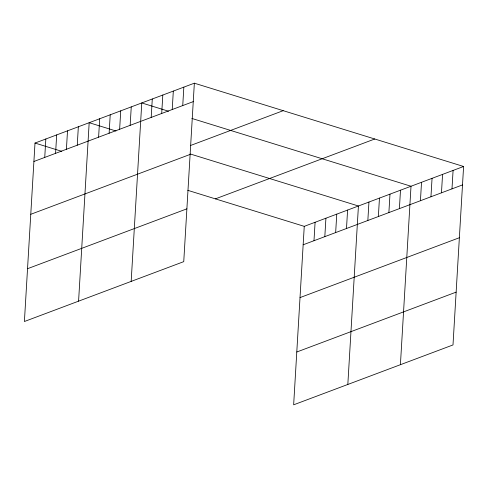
<?xml version="1.0" encoding="UTF-8"?>
<svg xmlns="http://www.w3.org/2000/svg" width="488" height="488" viewBox="0 0 488 488"><rect width="100%" height="100%" fill="white"/><g stroke="black" fill="none" stroke-linecap="round" stroke-linejoin="round"><path stroke-width="0.73" d="M194.352 83.186L35.002 143.057L24.4 321.513L183.75 261.647L194.352 83.186L463.6 166.487L452.998 344.943L293.648 404.814L304.25 226.353L463.6 166.487M44.743 157.417L45.835 138.982M55.577 153.348L56.675 134.914M66.417 149.273L67.509 130.845M77.25 145.204L78.348 126.77M78.58 301.157L89.182 122.701L115.979 130.991M98.606 137.183L99.698 118.749M109.123 133.23L110.215 114.796M119.639 129.277L120.731 110.849M130.156 125.324L131.254 106.896M131.168 281.399L141.77 102.944L168.567 111.233M151.189 117.425L152.286 98.991M161.705 113.472L162.803 95.044M172.227 109.519L173.319 91.091M182.744 105.573L183.836 87.138M313.991 240.718L315.083 222.284M324.825 236.643L325.917 218.215M335.659 232.575L336.757 214.141M346.498 228.506L347.59 210.072M347.828 384.459L358.43 206.003L190.387 154.013M367.848 220.478L368.946 202.05M378.365 216.532L379.463 198.097M388.887 212.579L389.979 194.145M399.404 208.626L400.495 190.198M400.41 364.701L411.012 186.245L191.833 118.431M420.436 200.727L421.528 182.292M430.953 196.774L432.051 178.34M441.469 192.821L442.567 174.393M451.986 188.874L453.084 170.44M33.91 161.485L193.26 101.62M190.655 145.448L283.205 110.678M30.768 214.293L190.125 154.428M27.535 268.705L186.892 208.834M215.397 198.866L374.747 139.001M303.152 244.787L462.502 184.921M300.016 297.595L459.367 237.729M296.783 352.007L456.134 292.135M35.002 143.057L61.799 151.347M187.788 190.326L304.25 226.353"/></g></svg>
